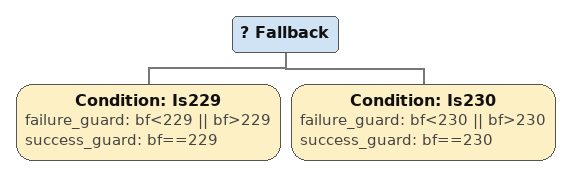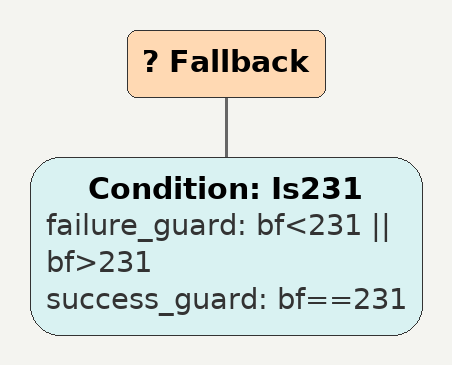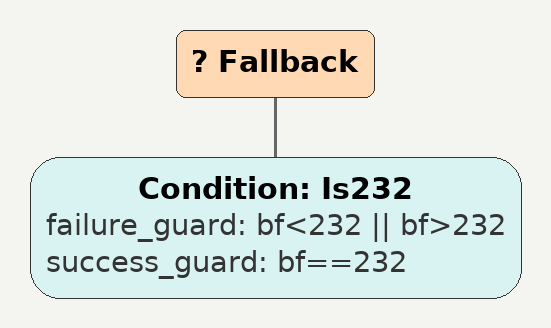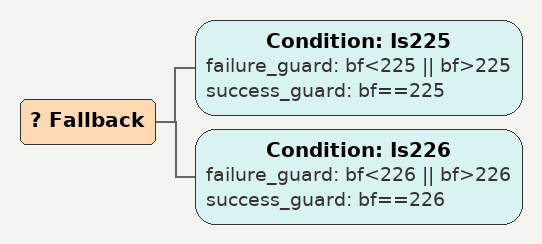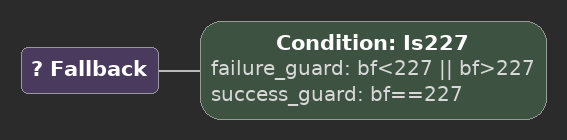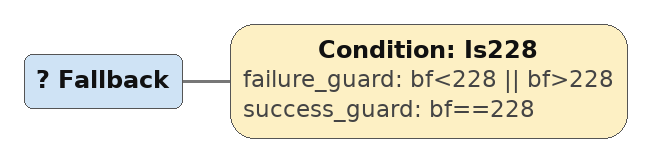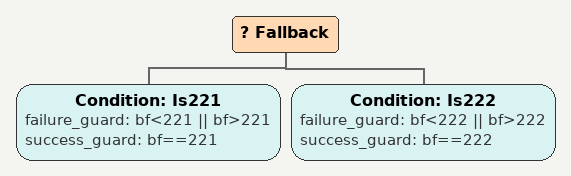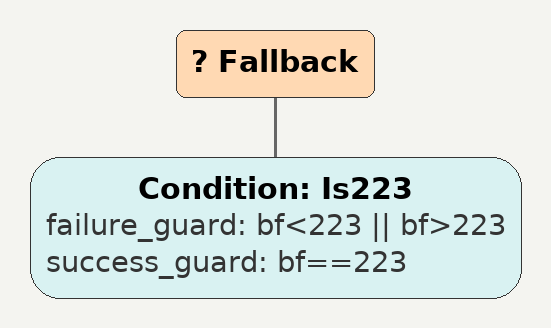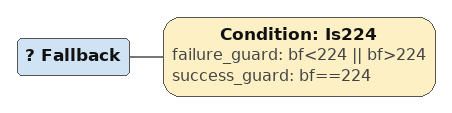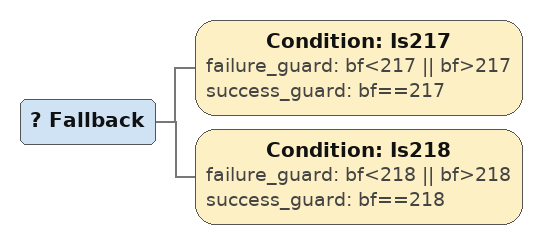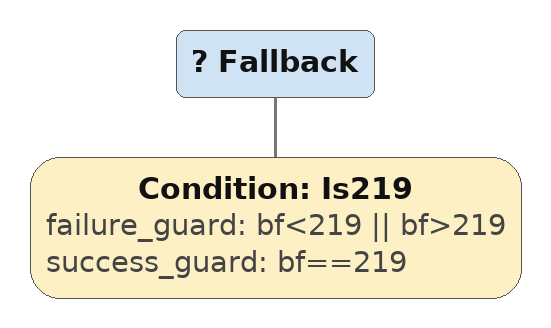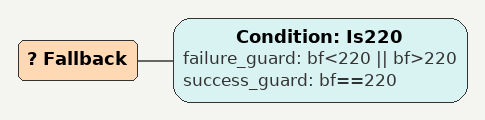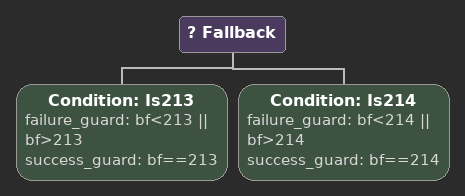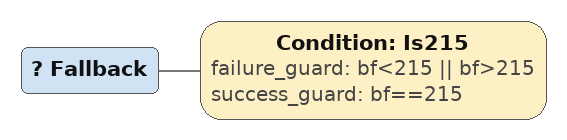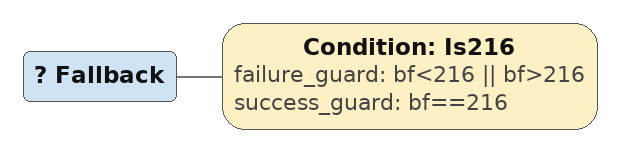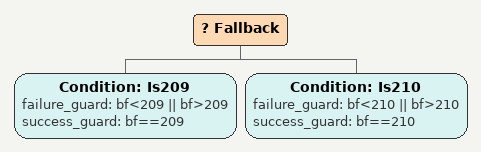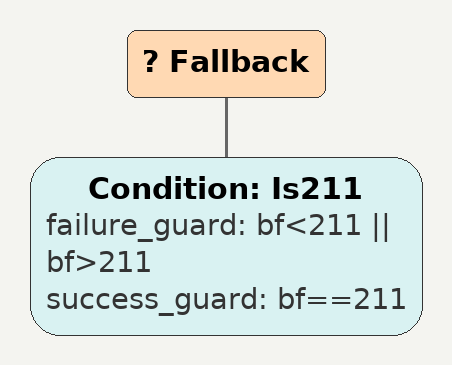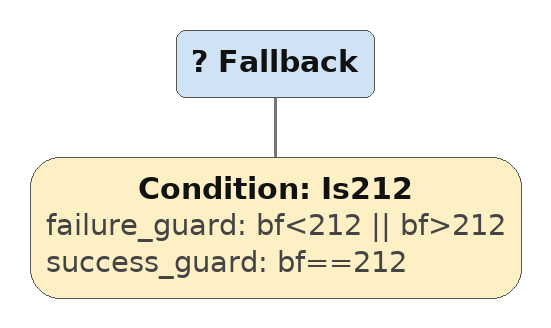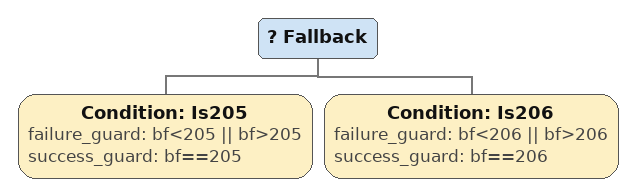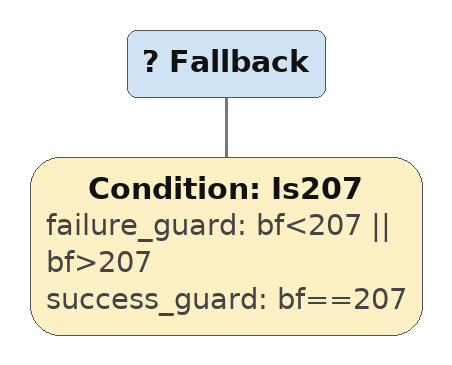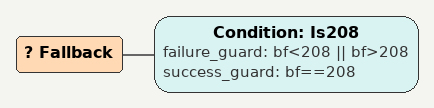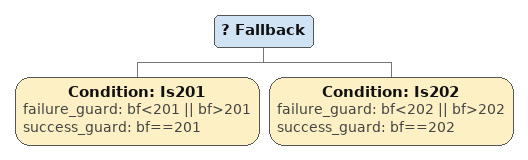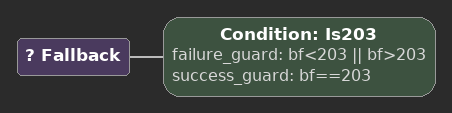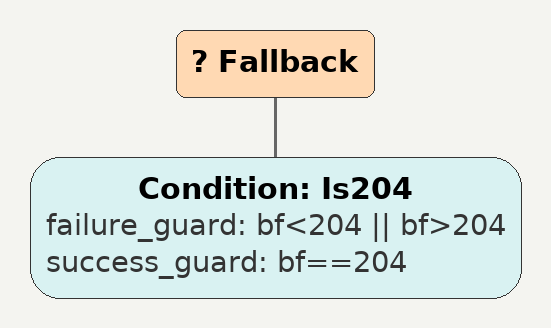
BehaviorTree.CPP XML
<Fallback>
    <Condition ID="Is229" failure_guard="bf&lt;229 || bf>229" success_guard="bf==229"/>
    <Condition ID="Is230" failure_guard="bf&lt;230 || bf>230" success_guard="bf==230"/>
        sequence228
        sequence
        children {
        } end_children
    } end_composite
</Fallback>

<Fallback>
    <Condition ID="Is231" failure_guard="bf&lt;231 || bf>231" success_guard="bf==231"/>
        sequence228
        sequence
        children {
        } end_children
    } end_composite
</Fallback>

<Fallback>
    <Condition ID="Is232" failure_guard="bf&lt;232 || bf>232" success_guard="bf==232"/>
        sequence228
        sequence
        children {
        } end_children
    } end_composite
</Fallback>

<Fallback>
    <Condition ID="Is225" failure_guard="bf&lt;225 || bf>225" success_guard="bf==225"/>
    <Condition ID="Is226" failure_guard="bf&lt;226 || bf>226" success_guard="bf==226"/>
        sequence224
        sequence
        children {
        } end_children
    } end_composite
</Fallback>

<Fallback>
    <Condition ID="Is227" failure_guard="bf&lt;227 || bf>227" success_guard="bf==227"/>
        sequence224
        sequence
        children {
        } end_children
    } end_composite
</Fallback>

<Fallback>
    <Condition ID="Is228" failure_guard="bf&lt;228 || bf>228" success_guard="bf==228"/>
        sequence224
        sequence
        children {
        } end_children
    } end_composite
</Fallback>

<Fallback>
    <Condition ID="Is221" failure_guard="bf&lt;221 || bf>221" success_guard="bf==221"/>
    <Condition ID="Is222" failure_guard="bf&lt;222 || bf>222" success_guard="bf==222"/>
        sequence220
        sequence
        children {
        } end_children
    } end_composite
</Fallback>

<Fallback>
    <Condition ID="Is223" failure_guard="bf&lt;223 || bf>223" success_guard="bf==223"/>
        sequence220
        sequence
        children {
        } end_children
    } end_composite
</Fallback>

<Fallback>
    <Condition ID="Is224" failure_guard="bf&lt;224 || bf>224" success_guard="bf==224"/>
        sequence220
        sequence
        children {
        } end_children
    } end_composite
</Fallback>

<Fallback>
    <Condition ID="Is217" failure_guard="bf&lt;217 || bf>217" success_guard="bf==217"/>
    <Condition ID="Is218" failure_guard="bf&lt;218 || bf>218" success_guard="bf==218"/>
        sequence216
        sequence
        children {
        } end_children
    } end_composite
</Fallback>

<Fallback>
    <Condition ID="Is219" failure_guard="bf&lt;219 || bf>219" success_guard="bf==219"/>
        sequence216
        sequence
        children {
        } end_children
    } end_composite
</Fallback>

<Fallback>
    <Condition ID="Is220" failure_guard="bf&lt;220 || bf>220" success_guard="bf==220"/>
        sequence216
        sequence
        children {
        } end_children
    } end_composite
</Fallback>

<Fallback>
    <Condition ID="Is213" failure_guard="bf&lt;213 || bf>213" success_guard="bf==213"/>
    <Condition ID="Is214" failure_guard="bf&lt;214 || bf>214" success_guard="bf==214"/>
        sequence212
        sequence
        children {
        } end_children
    } end_composite
</Fallback>

<Fallback>
    <Condition ID="Is215" failure_guard="bf&lt;215 || bf>215" success_guard="bf==215"/>
        sequence212
        sequence
        children {
        } end_children
    } end_composite
</Fallback>

<Fallback>
    <Condition ID="Is216" failure_guard="bf&lt;216 || bf>216" success_guard="bf==216"/>
        sequence212
        sequence
        children {
        } end_children
    } end_composite
</Fallback>

<Fallback>
    <Condition ID="Is209" failure_guard="bf&lt;209 || bf>209" success_guard="bf==209"/>
    <Condition ID="Is210" failure_guard="bf&lt;210 || bf>210" success_guard="bf==210"/>
        sequence208
        sequence
        children {
        } end_children
    } end_composite
</Fallback>

<Fallback>
    <Condition ID="Is211" failure_guard="bf&lt;211 || bf>211" success_guard="bf==211"/>
        sequence208
        sequence
        children {
        } end_children
    } end_composite
</Fallback>

<Fallback>
    <Condition ID="Is212" failure_guard="bf&lt;212 || bf>212" success_guard="bf==212"/>
        sequence208
        sequence
        children {
        } end_children
    } end_composite
</Fallback>

<Fallback>
    <Condition ID="Is205" failure_guard="bf&lt;205 || bf>205" success_guard="bf==205"/>
    <Condition ID="Is206" failure_guard="bf&lt;206 || bf>206" success_guard="bf==206"/>
        sequence204
        sequence
        children {
        } end_children
    } end_composite
</Fallback>

<Fallback>
    <Condition ID="Is207" failure_guard="bf&lt;207 || bf>207" success_guard="bf==207"/>
        sequence204
        sequence
        children {
        } end_children
    } end_composite
</Fallback>

<Fallback>
    <Condition ID="Is208" failure_guard="bf&lt;208 || bf>208" success_guard="bf==208"/>
        sequence204
        sequence
        children {
        } end_children
    } end_composite
</Fallback>

<Fallback>
    <Condition ID="Is201" failure_guard="bf&lt;201 || bf>201" success_guard="bf==201"/>
    <Condition ID="Is202" failure_guard="bf&lt;202 || bf>202" success_guard="bf==202"/>
        sequence200
        sequence
        children {
        } end_children
    } end_composite
</Fallback>

<Fallback>
    <Condition ID="Is203" failure_guard="bf&lt;203 || bf>203" success_guard="bf==203"/>
        sequence200
        sequence
        children {
        } end_children
    } end_composite
</Fallback>

<Fallback>
    <Condition ID="Is204" failure_guard="bf&lt;204 || bf>204" success_guard="bf==204"/>
        sequence200
        sequence
        children {
        } end_children
    } end_composite
</Fallback>
